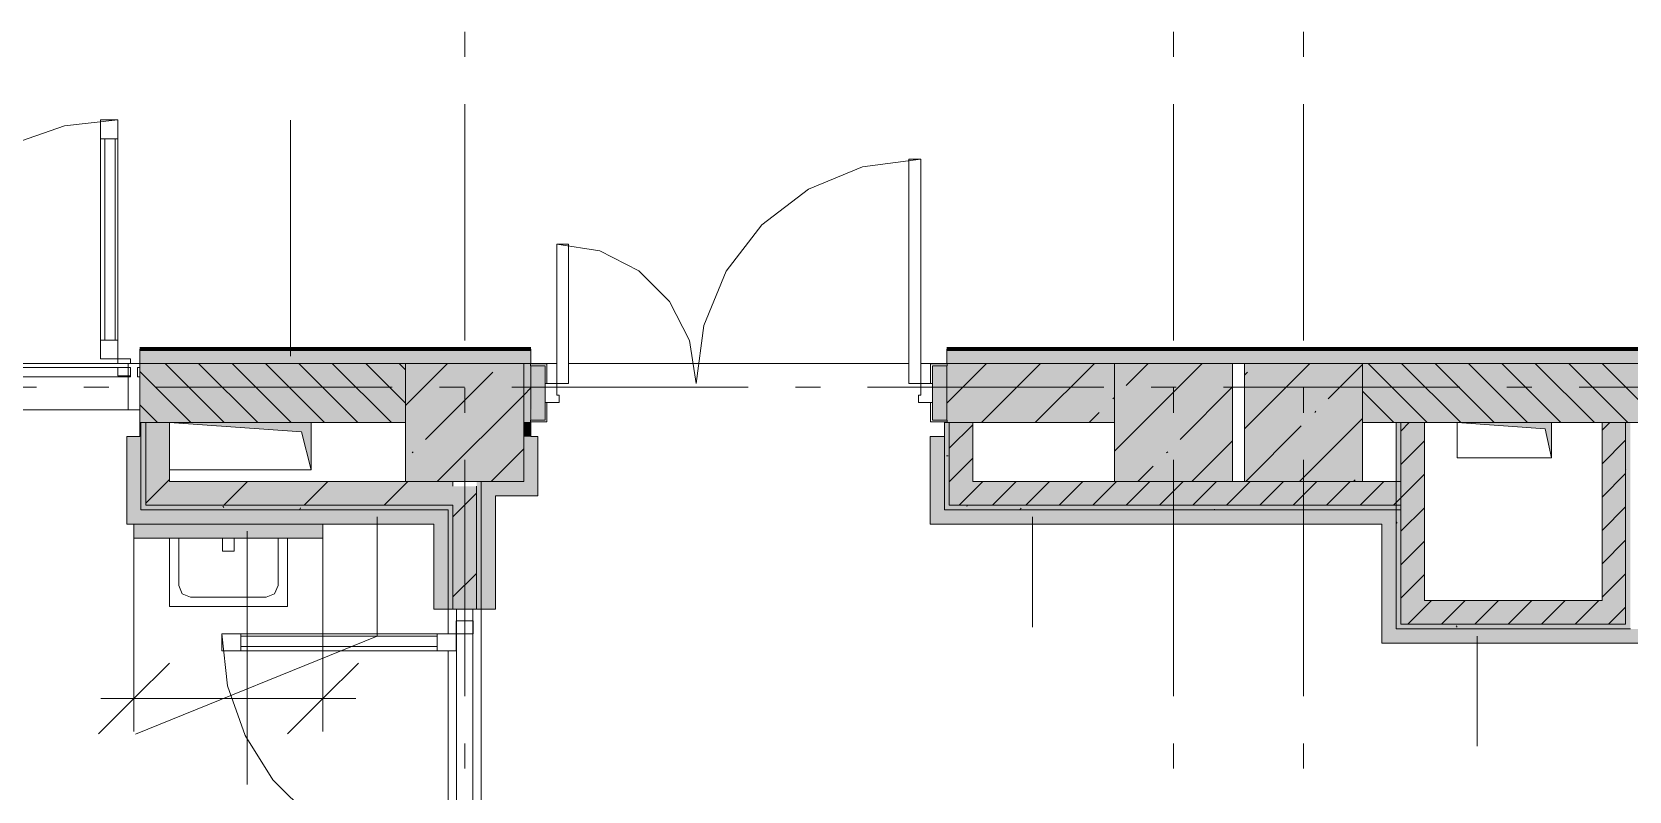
# Model space of a CAD drawing. Header units: millimetres. Extents: x -537608 to 253996, y -217170 to 186033.
# Drawn here: x -281308 to -274548, y 97611 to 100824 of the extents above; entities that cross this region are included whole.
import ezdxf

# ---------------------------------------------------------------- set-up
doc = ezdxf.new("R2010")
doc.units = ezdxf.units.MM
doc.layers.add('16) Лак 1.6м', color=160, linetype='Continuous', lineweight=90)
doc.layers.add('PDF _Геометрия', color=7, linetype='Continuous')
doc.layers.add('PDF _Сплошная заливка', color=7, linetype='Continuous', true_color=0xffffff)

msp = doc.modelspace()

# ---------------------------------------------------------------- hatches: boundary and pattern name
at = {"layer": 'PDF _Сплошная заливка', "true_color": 0xff7d7d, "transparency": 33554559}
h = msp.add_hatch(color=11, dxfattribs=at)
h.paths.add_polyline_path([(-265730.8894, 99421.2652), (-265730.8894, 99481.2658), (-277436.1833, 99481.2658), (-277436.1833, 99421.2652), (-265834.8297, 99421.2652)], flags=0)
h.paths.add_polyline_path([(-279726.1853, 99421.2652), (-279196.1797, 99421.2652), (-279196.1797, 99481.2658), (-280850.8107, 99481.2658), (-280850.8107, 99421.2652), (-280027.6074, 99421.2652)], flags=0)
h.paths.add_polyline_path([(-282050.8153, 99421.2652), (-282050.8153, 99481.2658), (-283583.1843, 99481.2658), (-283583.1843, 99421.2652), (-282532.2157, 99421.2652)], flags=0)
h.paths.add_polyline_path([(-284283.1869, 99421.2652), (-284283.1869, 99481.2658), (-284486.1847, 99481.2658), (-284486.1847, 99421.2652)], flags=0)
h.paths.add_polyline_path([(-285226.1806, 99421.2652), (-285186.1787, 99421.2652), (-285186.1787, 99481.2658), (-285806.1863, 99481.2658), (-285806.1863, 99421.2652), (-285726.1825, 99421.2652)], flags=0)
h.paths.add_polyline_path([(-288226.1835, 99421.2652), (-287566.1827, 99421.2652), (-287566.1827, 99481.2658), (-297826.1774, 99481.2658), (-297826.1774, 99421.2652), (-288376.296, 99421.2652)], flags=0)
h.paths.add_polyline_path([(-300641.1814, 99421.2652), (-299586.1825, 99421.2652), (-299586.1825, 99481.2658), (-300646.1762, 99481.2658), (-300646.1762, 99429.2655), (-300641.1814, 99429.2655)], flags=0)
h.paths.add_polyline_path([(-302375.8418, 99421.2652), (-301801.1754, 99421.2652), (-301801.1754, 99429.2655), (-301796.1806, 99429.2655), (-301796.1806, 99481.2658), (-302380.8367, 99481.2658), (-302380.8367, 99429.2655), (-302375.8418, 99429.2655), (-302375.8418, 99421.7776)], flags=0)
h.paths.add_polyline_path([(-303535.8359, 99421.2652), (-303535.8359, 99429.2655), (-303530.8411, 99429.2655), (-303530.8411, 99481.2658), (-304450.8842, 99481.2658), (-304450.8842, 99421.2652), (-303626.1825, 99421.2652)], flags=0)
at = {"layer": 'PDF _Сплошная заливка', "transparency": 33554559}
h = msp.add_hatch(color=256, dxfattribs=at)
h.paths.add_polyline_path([(-280850.8107, 99171.2642), (-279726.1853, 99171.2642), (-279726.1853, 99421.2652), (-280850.8107, 99421.2652)], flags=0)
h.paths.add_polyline_path([(-284283.1869, 99171.2642), (-284283.1869, 99421.2652), (-284486.1847, 99421.2652), (-284486.1847, 99171.2642), (-284326.1857, 99171.2642)], flags=0)
h.paths.add_polyline_path([(-285186.1787, 99171.2642), (-285186.1787, 99421.2652), (-285226.1806, 99421.2652), (-285226.1806, 99171.2642)], flags=0)
h.paths.add_polyline_path([(-283406.1856, 99171.2642), (-282050.8153, 99171.2642), (-282050.8153, 99421.2652), (-283583.1843, 99421.2652), (-283583.1843, 99171.2642), (-283426.1823, 99171.2642)], flags=0)
h.paths.add_polyline_path([(-289846.1777, 99171.2642), (-288726.1855, 99171.2642), (-288726.1855, 99421.2652), (-294226.1807, 99421.2652), (-294226.1807, 99171.2642), (-290046.0407, 99171.2642)], flags=0)
h.paths.add_polyline_path([(-287566.1827, 99171.2642), (-287568.1806, 99421.2652), (-288226.1835, 99419.2651), (-288226.1835, 99171.2642), (-287568.1806, 99171.2642)], flags=0)
h.paths.add_polyline_path([(-285806.1863, 99171.2642), (-285726.1825, 99171.2642), (-285726.1825, 99421.2652), (-285804.1797, 99419.2651), (-285806.1863, 99173.2643)], flags=0)
h.paths.add_polyline_path([(-299626.1757, 99171.2642), (-299588.1804, 99173.2643), (-299588.1804, 99421.2652), (-299626.1757, 99419.2651), (-299626.1757, 99181.2647)], flags=0)
h.paths.add_polyline_path([(-296724.9933, 99171.2642), (-294726.1827, 99171.2642), (-294726.1827, 99421.2652), (-297226.1837, 99421.2652), (-297226.1837, 99171.2642)], flags=0)
h.paths.add_polyline_path([(-297726.177, 99171.2642), (-297726.177, 99421.2652), (-297824.1795, 99419.2651), (-297824.1795, 99171.2642)], flags=0)
h.paths.add_polyline_path([(-304260.8388, 99171.2642), (-304126.1758, 99175.3096), (-304126.1758, 99421.2652), (-304660.8403, 99421.2652), (-304660.8403, 99171.2642), (-304320.8373, 99171.2642)], flags=0)
h.paths.add_polyline_path([(-303626.1825, 99171.2642), (-303530.8411, 99171.2642), (-303530.8411, 99421.2652), (-303626.1825, 99421.2652), (-303626.1825, 99380.8671)], flags=0)
h.paths.add_polyline_path([(-302380.8367, 99171.2642), (-301796.1806, 99171.2642), (-301796.1806, 99421.2652), (-302380.8367, 99421.2652)], flags=0)
h.paths.add_polyline_path([(-300641.1814, 99171.2642), (-300126.1777, 99171.2642), (-300126.1777, 99421.2652), (-300646.1762, 99421.2652), (-300646.1762, 99171.2642)], flags=0)
h.paths.add_polyline_path([(-307060.8409, 99171.2642), (-305910.8364, 99171.2642), (-305910.8364, 99421.2652), (-307476.1801, 99421.2652), (-307476.1801, 99171.2642), (-307080.8375, 99171.2642)], flags=0)
h.paths.add_polyline_path([(-308626.1759, 99171.2642), (-308626.1759, 99421.2652), (-308726.1763, 99421.2652), (-308726.1763, 99171.2642), (-308631.1794, 99171.2642)], flags=0)
h = msp.add_hatch(color=256, dxfattribs=at)
h.paths.add_polyline_path([(-279226.1833, 99171.2642), (-279198.1863, 99173.2643), (-279198.1863, 99421.2652), (-279226.1833, 99421.2652), (-279226.1833, 99173.2643)], flags=0)
h.paths.add_polyline_path([(-276726.1823, 99171.2642), (-276726.1823, 99421.2652), (-277434.1854, 99419.2651), (-277434.1854, 99171.2642)], flags=0)
h = msp.add_hatch(color=256, dxfattribs=at)
h.paths.add_polyline_path([(-270296.1843, 99171.2642), (-270176.1872, 99171.2642), (-270176.1872, 99421.2652), (-272676.184, 99421.2652), (-272676.184, 99171.2642), (-271678.9144, 99171.2642)], flags=0)
h.paths.add_polyline_path([(-275676.1826, 99171.2642), (-273176.1859, 99171.2642), (-273176.1859, 99421.2652), (-275676.1826, 99421.2652)], flags=0)
at = {"layer": 'PDF _Сплошная заливка', "true_color": 0xff7d7d, "transparency": 33554559}
for points in [[(-280862.4796, 98741.2656), (-280846.1861, 98741.2656), (-280846.1861, 99111.2657), (-280906.1846, 99111.2657), (-280906.1846, 98741.2656)], [(-279166.1848, 98921.2654), (-279166.1848, 99111.2657), (-279226.1833, 99111.2657), (-279226.1833, 98921.2654), (-279192.735, 98921.2654)], [(-279166.1848, 98861.2647), (-279166.1848, 98921.2654), (-279346.1803, 98921.2654), (-279346.1803, 98861.2647), (-279192.735, 98861.2647)], [(-279606.1796, 98741.2656), (-279546.1811, 98741.2656), (-279546.1811, 98801.2662), (-280846.1861, 98801.2662), (-280846.1861, 98741.2656), (-280027.6074, 98741.2656)], [(-275594.6502, 98741.2656), (-275534.6517, 98741.2656), (-275534.6517, 98801.2662), (-277446.1859, 98801.2662), (-277446.1859, 98741.2656), (-276688.131, 98741.2656)], [(-274482.8047, 98237.1106), (-274482.8047, 98297.1091), (-275534.6517, 98297.1091), (-275534.6517, 98237.1106), (-275018.3907, 98237.1106)]]:
    msp.add_hatch(color=11, dxfattribs=at).paths.add_polyline_path(points)
at = {"layer": 'PDF _Сплошная заливка', "transparency": 33554559}
for points in [[(-279546.1811, 98821.265), (-279526.1845, 98821.265), (-279526.1845, 98921.2654), (-280726.1805, 98921.2654), (-280726.1805, 98821.265), (-280027.6074, 98821.265)], [(-275514.6508, 98821.265), (-275514.6508, 98921.2654), (-277326.1847, 98921.2654), (-277326.1847, 98821.265), (-275676.1826, 98821.265)], [(-280027.6074, 98801.2662), (-279546.1811, 98801.2662), (-279546.1811, 98821.265), (-280826.1809, 98821.265), (-280826.1809, 98801.2662), (-280726.1805, 98801.2662)], [(-275534.6517, 98801.2662), (-275514.6508, 98801.2662), (-275514.6508, 98821.265), (-277426.185, 98821.265), (-277426.185, 98801.2662), (-276688.131, 98801.2662)], [(-274662.8046, 98317.11), (-274662.8046, 98417.1104), (-275514.6508, 98417.1104), (-275514.6508, 98317.11), (-275018.3907, 98317.11)], [(-274662.8046, 98297.1091), (-274562.8042, 98297.1091), (-274562.8042, 98317.11), (-275534.6517, 98317.11), (-275534.6517, 98297.1091), (-275018.3907, 98297.1091)]]:
    msp.add_hatch(color=256, dxfattribs=at).paths.add_polyline_path(points)
h = msp.add_hatch(color=256, dxfattribs=at)
h.paths.add_polyline_path([(-279521.6461, 91921.2686), (-279426.1841, 91921.2686), (-279426.1841, 97181.2656), (-279526.1845, 97181.2656), (-279526.1845, 91921.2686)], flags=0)
h.paths.add_polyline_path([(-279426.1841, 98381.2659), (-279426.1841, 98901.2645), (-279526.1845, 98901.2645), (-279526.1845, 98381.2659)], flags=0)
h = msp.add_hatch(color=256, dxfattribs=at)
h.paths.add_polyline_path([(-279406.1875, 91921.2686), (-279406.1875, 97181.2656), (-279426.1841, 97181.2656), (-279426.1841, 91921.2686), (-279410.0542, 91921.2686)], flags=0)
h.paths.add_polyline_path([(-279406.1875, 98381.2659), (-279406.1875, 98921.2654), (-279426.1841, 98921.2654), (-279426.1841, 98381.2659)], flags=0)
at = {"layer": 'PDF _Сплошная заливка', "true_color": 0xbce362, "transparency": 33554559}
msp.add_hatch(color=63, dxfattribs=at).paths.add_polyline_path([(-280076.1866, 98681.2649), (-280076.1866, 98741.2656), (-280876.1811, 98741.2656), (-280876.1811, 98681.2649), (-280862.4796, 98681.2649)])
at = {"layer": 'PDF _Сплошная заливка', "true_color": 0xff7d7d, "transparency": 33554559}
h = msp.add_hatch(color=11, dxfattribs=at)
h.paths.add_polyline_path([(-279606.1796, 91921.2686), (-279546.1811, 91921.2686), (-279546.1811, 97181.2656), (-279606.1796, 97181.2656), (-279606.1796, 91981.2671)], flags=0)
h.paths.add_polyline_path([(-279546.1811, 98381.2659), (-279546.1811, 98741.2656), (-279606.1796, 98741.2656), (-279606.1796, 98381.2659)], flags=0)

# ---------------------------------------------------------------- linework, layer by layer
at = {"layer": '16) Лак 1.6м'}
for p, q in [((-279196.1797, 99481.2658), (-280850.8107, 99481.2658)), ((-265730.8894, 99481.2658), (-277436.1833, 99481.2658))]:
    msp.add_line(p, q, dxfattribs=at)
at = {"layer": 'PDF _Геометрия', "color": 253, "lineweight": 9, "true_color": 0xaaaaaa}
for p, q in [((-279476.1843, 100718.4326), (-279476.1843, 100824.2653)), ((-276476.1857, 100718.4326), (-276476.1857, 100824.2653)), ((-275926.1835, 100718.4326), (-275926.1835, 100824.2653)), ((-279476.1843, 99518.4322), (-279476.1843, 100518.434)), ((-276476.1857, 99518.4322), (-276476.1857, 100518.434)), ((-275926.1835, 99518.4322), (-275926.1835, 100518.434)), ((-281288.3683, 99321.2648), (-282288.3635, 99321.2648)), ((-280982.5369, 99321.2648), (-281088.3676, 99321.2648)), ((-279782.5324, 99321.2648), (-280782.5362, 99321.2648)), ((-279476.701, 99321.2648), (-279582.5316, 99321.2648)), ((-279476.1843, 99212.6009), (-279476.1843, 99318.4336)), ((-278276.705, 99321.2648), (-279276.7002, 99321.2648)), ((-277970.865, 99321.2648), (-278076.7042, 99321.2648)), ((-276770.869, 99321.2648), (-277770.8642, 99321.2648)), ((-276465.0334, 99321.2648), (-276570.8683, 99321.2648)), ((-276476.1857, 99212.6009), (-276476.1857, 99318.4336)), ((-275265.033, 99321.2648), (-276265.0369, 99321.2648)), ((-275926.1835, 99212.6009), (-275926.1835, 99318.4336)), ((-274959.2017, 99321.2648), (-275065.0366, 99321.2648)), ((-273759.2014, 99321.2648), (-274759.2009, 99321.2648)), ((-280126.1868, 99171.2642), (-280726.1805, 99171.2642)), ((-280726.1805, 99171.2642), (-280726.1805, 98971.2656)), ((-280166.18, 99131.2645), (-280726.1805, 99171.2642)), ((-280126.1868, 98971.2656), (-280126.1868, 99171.2642)), ((-274876.1838, 99171.2642), (-275276.1853, 99171.2642)), ((-275276.1853, 99171.2642), (-275276.1853, 99021.2658)), ((-274903.6857, 99143.7645), (-275276.1853, 99171.2642)), ((-274876.1838, 99021.2658), (-274876.1838, 99171.2642)), ((-280126.1868, 98971.2656), (-280166.18, 99131.2645)), ((-274876.1838, 99021.2658), (-274903.6857, 99143.7645)), ((-280726.1805, 98971.2656), (-280126.1868, 98971.2656)), ((-279476.1843, 98012.6006), (-279476.1843, 99012.6001)), ((-276476.1857, 98012.6006), (-276476.1857, 99012.6001)), ((-275926.1835, 98012.6006), (-275926.1835, 99012.6001)), ((-275276.1853, 99021.2658), (-274876.1838, 99021.2658)), ((-280726.1805, 98391.8692), (-280726.1805, 98681.2649)), ((-280686.1872, 98481.8691), (-280686.1872, 98681.2649)), ((-280501.1796, 98681.2649), (-280501.1796, 98626.8576)), ((-280501.1796, 98626.8576), (-280451.1794, 98626.8576)), ((-280451.1794, 98626.8576), (-280451.1794, 98681.2649)), ((-280266.1805, 98681.2649), (-280266.1805, 98481.8691)), ((-280226.1872, 98681.2649), (-280226.1872, 98391.8692)), ((-280671.5385, 98446.5133), (-280686.1872, 98481.8691)), ((-280636.1871, 98431.8689), (-280671.5385, 98446.5133)), ((-280316.1806, 98431.8689), (-280636.1871, 98431.8689)), ((-280280.8291, 98446.5133), (-280316.1806, 98431.8689)), ((-280266.1805, 98481.8691), (-280280.8291, 98446.5133)), ((-280226.1872, 98391.8692), (-280726.1805, 98391.8692)), ((-279476.1843, 97706.7671), (-279476.1843, 97812.602)), ((-276476.1857, 97706.7671), (-276476.1857, 97812.602)), ((-275926.1835, 97706.7671), (-275926.1835, 97812.602))]:
    msp.add_line(p, q, dxfattribs=at)
at = {"layer": 'PDF _Геометрия', "lineweight": 9}
for p, q in [((-280944.8086, 100452.2651), (-281170.0075, 100426.8926)), ((-280944.8086, 100452.2651), (-281016.812, 100452.2651)), ((-281016.812, 100452.2651), (-281016.812, 99440.265)), ((-280944.8086, 100452.2651), (-281016.812, 100452.2651)), ((-281016.812, 100452.2651), (-281016.812, 99440.265)), ((-280944.8086, 99440.265), (-280944.8086, 100452.2651)), ((-280944.8086, 99440.265), (-280944.8086, 100452.2651)), ((-280944.8086, 99440.265), (-280944.8086, 100452.2651)), ((-280213.6914, 99451.2644), (-280213.6914, 100451.264)), ((-281170.0075, 100426.8926), (-281383.8991, 100352.0451)), ((-280944.8086, 100372.2656), (-281016.812, 100372.2656)), ((-280998.8133, 100372.2656), (-280998.8133, 99520.2644)), ((-280954.8155, 100372.2656), (-280954.8155, 99520.2644)), ((-277792.0579, 100253.8941), (-278021.1838, 100158.9898)), ((-277546.182, 100286.2659), (-277792.0579, 100253.8941)), ((-277546.182, 100286.2659), (-277596.1822, 100286.2659)), ((-277596.1822, 100286.2659), (-277596.1822, 99336.2644)), ((-277546.182, 99336.2644), (-277546.182, 100286.2659)), ((-278021.1838, 100158.9898), (-278217.9379, 100008.016)), ((-278217.9379, 100008.016), (-278368.9117, 99811.2641)), ((-279086.181, 99926.2641), (-279086.181, 99336.2644)), ((-279036.1809, 99926.2641), (-279086.181, 99926.2641)), ((-278903.8604, 99897.3887), (-279086.181, 99926.2641)), ((-279036.1809, 99336.2644), (-279036.1809, 99926.2641)), ((-278739.3919, 99813.585), (-278903.8604, 99897.3887)), ((-278608.8626, 99683.0579), (-278739.3919, 99813.585)), ((-278368.9117, 99811.2641), (-278463.8139, 99582.1425)), ((-278525.0611, 99518.5851), (-278608.8626, 99683.0579)), ((-278463.8139, 99582.1425), (-278496.1857, 99336.2644)), ((-280944.8086, 99520.2644), (-281016.812, 99520.2644)), ((-278496.1857, 99336.2644), (-278525.0611, 99518.5851)), ((-281016.812, 99440.265), (-280944.8086, 99440.265)), ((-281016.812, 99440.265), (-280944.8086, 99440.265)), ((-280944.8086, 99440.265), (-280944.8086, 99421.2652)), ((-280944.8086, 99421.2652), (-280944.8086, 99440.265)), ((-280944.8086, 99440.265), (-280890.8126, 99440.265)), ((-280890.8126, 99440.265), (-280944.8086, 99440.265)), ((-280890.8126, 99440.265), (-280890.8126, 99421.2652)), ((-280890.8126, 99421.2652), (-280890.8126, 99440.265)), ((-280850.8107, 99481.2658), (-280850.8107, 99421.2652)), ((-279196.1797, 99421.2652), (-279196.1797, 99481.2658)), ((-277436.1833, 99481.2658), (-277436.1833, 99421.2652)), ((-280900.8108, 99421.2652), (-282000.8151, 99421.2652)), ((-282000.8151, 99404.2654), (-280900.8108, 99404.2654)), ((-280900.8108, 99364.2657), (-282000.8151, 99364.2657)), ((-280944.8086, 99368.2659), (-280944.8086, 99404.2654)), ((-280944.8086, 99404.2654), (-280944.8086, 99368.2659)), ((-280890.8126, 99368.2659), (-280944.8086, 99368.2659)), ((-280944.8086, 99368.2659), (-280890.8126, 99368.2659)), ((-280850.8107, 99421.2652), (-280900.8108, 99421.2652)), ((-280900.8108, 99421.2652), (-280900.8108, 99404.2654)), ((-280900.8108, 99404.2654), (-280900.8108, 99364.2657)), ((-280900.8108, 99404.2654), (-280890.8126, 99404.2654)), ((-280890.8126, 99364.2657), (-280900.8108, 99364.2657)), ((-280900.8108, 99364.2657), (-280900.8108, 99224.2656)), ((-280890.8126, 99404.2654), (-280890.8126, 99364.2657)), ((-280860.809, 99364.2657), (-280860.809, 99404.2654)), ((-280860.809, 99404.2654), (-280850.8107, 99404.2654)), ((-280850.8107, 99364.2657), (-280860.809, 99364.2657)), ((-280850.8107, 99404.2654), (-280850.8107, 99421.2652)), ((-280850.8107, 99421.2652), (-279726.1853, 99421.2652)), ((-279726.1853, 99421.2652), (-280850.8107, 99421.2652)), ((-280850.8107, 99421.2652), (-280850.8107, 99171.2642)), ((-280634.9814, 99171.2642), (-280850.8107, 99387.0957)), ((-280850.8107, 99224.2656), (-280850.8107, 99364.2657)), ((-280493.5582, 99171.2642), (-280743.5591, 99421.2652)), ((-280352.1349, 99171.2642), (-280602.1359, 99421.2652)), ((-280210.7204, 99171.2642), (-280460.7213, 99421.2652)), ((-280069.2971, 99171.2642), (-280319.2981, 99421.2652)), ((-279927.8739, 99171.2642), (-280177.8749, 99421.2652)), ((-279786.4507, 99171.2642), (-280036.4517, 99421.2652)), ((-279726.1853, 99252.4155), (-279895.0284, 99421.2652)), ((-279726.1853, 99393.8387), (-279753.6139, 99421.2652)), ((-279726.1853, 99243.6142), (-279548.5321, 99421.2652)), ((-279226.1833, 99421.2652), (-279726.1853, 99421.2652)), ((-279726.1853, 99421.2652), (-279726.1853, 98921.2654)), ((-279641.9875, 99099.7108), (-279356.8676, 99384.8329)), ((-279226.1833, 98921.2654), (-279226.1833, 99421.2652)), ((-279196.1797, 99421.2652), (-279226.1833, 99421.2652)), ((-279226.1833, 99421.2652), (-279196.1797, 99421.2652)), ((-279128.1809, 99419.2651), (-279198.1863, 99419.2651)), ((-279198.1863, 99419.2651), (-279198.1863, 99411.2647)), ((-279198.1863, 99411.2647), (-279136.1813, 99411.2647)), ((-279136.1813, 99411.2647), (-279196.1797, 99411.2647)), ((-279196.1797, 99411.2647), (-279196.1797, 99181.2647)), ((-279136.1813, 99411.2647), (-279136.1813, 99336.2644)), ((-279136.1813, 99181.2647), (-279136.1813, 99411.2647)), ((-279128.1809, 99336.2644), (-279128.1809, 99419.2651)), ((-277434.1854, 99419.2651), (-277504.1822, 99419.2651)), ((-277504.1822, 99419.2651), (-277504.1822, 99336.2644)), ((-277496.1819, 99336.2644), (-277496.1819, 99411.2647)), ((-277496.1819, 99411.2647), (-277434.1854, 99411.2647)), ((-277436.1833, 99411.2647), (-277496.1819, 99411.2647)), ((-277496.1819, 99411.2647), (-277496.1819, 99181.2647)), ((-277436.1833, 99252.6286), (-277267.5468, 99421.2652)), ((-277436.1833, 99421.2652), (-276726.1823, 99421.2652)), ((-276726.1823, 99421.2652), (-277436.1833, 99421.2652)), ((-277436.1833, 99181.2647), (-277436.1833, 99411.2647)), ((-277434.1854, 99411.2647), (-277434.1854, 99419.2651)), ((-277289.451, 99171.2642), (-277039.4499, 99421.2652)), ((-277061.3498, 99171.2642), (-276811.3531, 99421.2652)), ((-276726.1823, 99050.2359), (-276355.1552, 99421.2652)), ((-276226.1847, 99421.2652), (-276726.1823, 99421.2652)), ((-276726.1823, 99421.2652), (-276726.1823, 98921.2654)), ((-276676.7075, 99327.8098), (-276583.252, 99421.2652)), ((-276226.1847, 98921.2654), (-276226.1847, 99421.2652)), ((-276226.1847, 99421.2652), (-276176.1845, 99421.2652)), ((-276176.1845, 99144.038), (-275898.9573, 99421.2652)), ((-275676.1826, 99421.2652), (-276176.1845, 99421.2652)), ((-276176.1845, 99421.2652), (-276176.1845, 98921.2654)), ((-276176.1845, 99372.1369), (-276163.4864, 99384.8329)), ((-275821.339, 99270.7845), (-275676.1826, 99415.9388)), ((-275676.1826, 98921.2654), (-275676.1826, 99421.2652)), ((-273176.1859, 99421.2652), (-275676.1826, 99421.2652)), ((-275676.1826, 99421.2652), (-273176.1859, 99421.2652)), ((-275402.3914, 99171.2642), (-275652.3925, 99421.2652)), ((-275260.9726, 99171.2642), (-275510.9692, 99421.2652)), ((-275119.5494, 99171.2642), (-275369.5503, 99421.2652)), ((-274978.1305, 99171.2642), (-275228.1271, 99421.2652)), ((-274836.7073, 99171.2642), (-275086.7082, 99421.2652)), ((-274695.284, 99171.2642), (-274945.285, 99421.2652)), ((-274553.8652, 99171.2642), (-274803.8661, 99421.2652)), ((-274412.4419, 99171.2642), (-274662.4429, 99421.2652)), ((-279226.1833, 99287.4182), (-279196.1797, 99317.4175)), ((-279086.181, 99336.2644), (-279136.1813, 99336.2644)), ((-279136.1813, 99336.2644), (-279136.1813, 99256.2649)), ((-279136.1813, 99336.2644), (-279128.1809, 99336.2644)), ((-279086.181, 99336.2644), (-279036.1809, 99336.2644)), ((-279086.181, 99286.2642), (-279086.181, 99336.2644)), ((-277596.1822, 99336.2644), (-277546.182, 99336.2644)), ((-277546.182, 99336.2644), (-277546.182, 99286.2642)), ((-277496.1819, 99336.2644), (-277546.182, 99336.2644)), ((-277504.1822, 99336.2644), (-277496.1819, 99336.2644)), ((-277496.1819, 99256.2649), (-277496.1819, 99336.2644)), ((-276448.6106, 99099.7108), (-276226.1847, 99322.1367)), ((-275543.8147, 99171.2642), (-275676.1826, 99303.6364)), ((-280776.4046, 99171.2642), (-280850.8107, 99245.6746)), ((-279592.3318, 98921.2654), (-279226.1833, 99287.4182)), ((-279136.1813, 99256.2649), (-279076.1828, 99256.2649)), ((-279128.1809, 99256.2649), (-279136.1813, 99256.2649)), ((-279136.1813, 99256.2649), (-279136.1813, 99181.2647)), ((-279128.1809, 99173.2643), (-279128.1809, 99256.2649)), ((-279076.1828, 99286.2642), (-279086.181, 99286.2642)), ((-279076.1828, 99256.2649), (-279076.1828, 99286.2642)), ((-277546.182, 99286.2642), (-277556.1803, 99286.2642)), ((-277556.1803, 99286.2642), (-277556.1803, 99256.2649)), ((-277556.1803, 99256.2649), (-277496.1819, 99256.2649)), ((-277496.1819, 99256.2649), (-277504.1822, 99256.2649)), ((-277504.1822, 99256.2649), (-277504.1822, 99173.2643)), ((-277496.1819, 99181.2647), (-277496.1819, 99256.2649)), ((-276733.7348, 99270.7845), (-276728.9941, 99275.5253)), ((-280900.8108, 99224.2656), (-282000.8151, 99224.2656)), ((-280900.8108, 99224.2656), (-280850.8107, 99224.2656)), ((-280850.8107, 99171.2642), (-280846.1861, 99171.2642)), ((-280846.1861, 99171.2642), (-280850.8107, 99171.2642)), ((-280850.8107, 99171.2642), (-280850.8107, 99111.2657)), ((-280846.1861, 99171.2642), (-280846.1861, 99111.2657)), ((-280826.1809, 99171.2642), (-280846.1861, 99171.2642)), ((-280846.1861, 99171.2642), (-280846.1861, 98801.2662)), ((-280826.1809, 99169.0897), (-280824.0107, 99171.2642)), ((-280826.1809, 98821.265), (-280826.1809, 99171.2642)), ((-280826.1809, 99171.2642), (-280726.1805, 99171.2642)), ((-280726.1805, 99171.2642), (-280726.1805, 98921.2654)), ((-280126.1868, 99171.2642), (-279726.1853, 99171.2642)), ((-279196.1797, 99171.2642), (-279226.1833, 99171.2642)), ((-279226.1833, 99171.2642), (-279196.1797, 99171.2642)), ((-279198.1863, 99181.2647), (-279198.1863, 99173.2643)), ((-279136.1813, 99181.2647), (-279198.1863, 99181.2647)), ((-279198.1863, 99173.2643), (-279128.1809, 99173.2643)), ((-279196.1797, 99181.2647), (-279136.1813, 99181.2647)), ((-279196.1797, 99111.2657), (-279196.1797, 99171.2642)), ((-277504.1822, 99173.2643), (-277434.1854, 99173.2643)), ((-277434.1854, 99181.2647), (-277496.1819, 99181.2647)), ((-277496.1819, 99181.2647), (-277436.1833, 99181.2647)), ((-277426.185, 99171.2642), (-277446.1859, 99171.2642)), ((-277446.1859, 99171.2642), (-277446.1859, 98801.2662)), ((-277436.1833, 99171.2642), (-276726.1823, 99171.2642)), ((-277434.1854, 99173.2643), (-277434.1854, 99181.2647)), ((-277326.1847, 99171.2642), (-277426.185, 99171.2642)), ((-277426.185, 98821.265), (-277426.185, 99171.2642)), ((-277426.185, 99061.8403), (-277326.1847, 99161.8386)), ((-277326.1847, 98921.2654), (-277326.1847, 99171.2642)), ((-276833.253, 99171.2642), (-276790.758, 99213.7592)), ((-275942.7613, 98921.2654), (-275676.1826, 99187.8419)), ((-275878.3665, 99213.7592), (-275873.6213, 99218.5022)), ((-275676.1826, 99171.2642), (-275276.1853, 99171.2642)), ((-275514.6508, 99171.2642), (-275534.6517, 99171.2642)), ((-275534.6517, 99171.2642), (-275534.6517, 98417.1104)), ((-275514.6508, 99134.8965), (-275478.2831, 99171.2642)), ((-275414.6504, 99171.2642), (-275514.6508, 99171.2642)), ((-275514.6508, 98417.1104), (-275514.6508, 99171.2642)), ((-275414.6504, 98417.1104), (-275414.6504, 99171.2642)), ((-274876.1838, 99171.2642), (-273176.1859, 99171.2642)), ((-274662.8046, 99138.2142), (-274629.7524, 99171.2642)), ((-274562.8042, 99171.2642), (-274662.8046, 99171.2642)), ((-274662.8046, 99171.2642), (-274662.8046, 98417.1104)), ((-274542.8032, 99171.2642), (-274562.8042, 99171.2642)), ((-274562.8042, 99171.2642), (-274562.8042, 98317.11)), ((-280850.8107, 99111.2657), (-280906.1846, 99111.2657)), ((-280906.1846, 99111.2657), (-280906.1846, 98741.2656)), ((-280846.1861, 99111.2657), (-280846.1861, 98801.2662)), ((-279166.1848, 99111.2657), (-279196.1797, 99111.2657)), ((-279166.1848, 98921.2654), (-279166.1848, 99111.2657)), ((-277506.1801, 98741.2656), (-277506.1801, 99111.2657)), ((-277506.1801, 99111.2657), (-277446.1859, 99111.2657)), ((-277446.1859, 99111.2657), (-277446.1859, 98801.2662)), ((-276398.9592, 98921.2654), (-276226.1847, 99094.0377)), ((-276170.8581, 98921.2654), (-275935.3896, 99156.7361)), ((-275514.6508, 98993.4733), (-275414.6504, 99093.4737)), ((-274662.8046, 98996.7931), (-274562.8042, 99096.7914)), ((-279699.015, 99042.6855), (-279694.2698, 99047.4284)), ((-279364.2393, 98921.2654), (-279226.1833, 99059.3192)), ((-276505.6337, 99042.6855), (-276500.8929, 99047.4284)), ((-277426.185, 98920.4171), (-277326.1847, 99020.4175)), ((-276627.056, 98921.2654), (-276562.6612, 98985.6602)), ((-280826.1809, 98829.6787), (-280726.1805, 98929.677)), ((-280726.1805, 98921.2654), (-279726.1853, 98921.2654)), ((-280495.1858, 98821.265), (-280395.1854, 98921.2654)), ((-280155.777, 98821.265), (-280055.7766, 98921.2654)), ((-279816.3595, 98821.265), (-279716.3592, 98921.2654)), ((-279726.1853, 98921.2654), (-279226.1833, 98921.2654)), ((-279526.1845, 98921.2654), (-279526.1845, 98901.2645)), ((-279426.1841, 98381.2659), (-279426.1841, 98901.2645)), ((-279406.1875, 98381.2659), (-279406.1875, 98921.2654)), ((-279406.1875, 98921.2654), (-279406.1875, 98381.2659)), ((-279166.1848, 98861.2647), (-279166.1848, 98921.2654)), ((-277326.1847, 98878.9965), (-277283.9135, 98921.2654)), ((-276726.1823, 98921.2654), (-277326.1847, 98921.2654)), ((-277242.495, 98821.265), (-277142.4946, 98921.2654)), ((-277101.0718, 98821.265), (-277001.0714, 98921.2654)), ((-276959.6529, 98821.265), (-276859.6525, 98921.2654)), ((-276818.2297, 98821.265), (-276718.2293, 98921.2654)), ((-276726.1823, 98921.2654), (-276226.1847, 98921.2654)), ((-276676.8108, 98821.265), (-276576.8104, 98921.2654)), ((-276535.3876, 98821.265), (-276435.3872, 98921.2654)), ((-276393.9643, 98821.265), (-276293.9683, 98921.2654)), ((-276252.5455, 98821.265), (-276152.5451, 98921.2654)), ((-276176.1845, 98921.2654), (-276226.1847, 98921.2654)), ((-276176.1845, 98921.2654), (-275676.1826, 98921.2654)), ((-276111.1222, 98821.265), (-276011.1219, 98921.2654)), ((-275969.7033, 98821.265), (-275869.703, 98921.2654)), ((-275828.2802, 98821.265), (-275728.2797, 98921.2654)), ((-275714.6602, 98921.2654), (-275707.2885, 98928.6371)), ((-275686.8612, 98821.265), (-275586.8609, 98921.2654)), ((-275514.6508, 98921.2654), (-275676.1826, 98921.2654)), ((-275514.6508, 98852.0522), (-275414.6504, 98952.0527)), ((-275514.6508, 98821.265), (-275514.6508, 98921.2654)), ((-274662.8046, 98855.37), (-274562.8042, 98955.3703)), ((-280726.1805, 98821.265), (-280826.1809, 98821.265)), ((-279546.1811, 98821.265), (-280726.1805, 98821.265)), ((-279526.1845, 98821.265), (-279546.1811, 98821.265)), ((-279526.1845, 98772.0334), (-279426.1841, 98872.0338)), ((-279526.1845, 98381.2659), (-279526.1845, 98821.265)), ((-279346.1803, 98381.2659), (-279346.1803, 98861.2647)), ((-279346.1803, 98861.2647), (-279166.1848, 98861.2647)), ((-277326.1847, 98821.265), (-277426.185, 98821.265)), ((-277383.9139, 98821.265), (-277326.1847, 98878.9965)), ((-275514.6508, 98821.265), (-277326.1847, 98821.265)), ((-275545.438, 98821.265), (-275514.6508, 98852.0522)), ((-275514.6508, 98801.2662), (-275514.6508, 98821.265)), ((-280846.1861, 98801.2662), (-280826.1809, 98801.2662)), ((-280846.1861, 98801.2662), (-280826.1809, 98801.2662)), ((-280826.1809, 98801.2662), (-280726.1805, 98801.2662)), ((-280726.1805, 98801.2662), (-279546.1811, 98801.2662)), ((-279546.1811, 98801.2662), (-280726.1805, 98801.2662)), ((-279847.0004, 98771.2649), (-279847.0004, 98267.351)), ((-279546.1811, 98801.2662), (-279546.1811, 98741.2656)), ((-279546.1811, 98741.2656), (-279546.1811, 98801.2662)), ((-277446.1859, 98801.2662), (-277426.185, 98801.2662)), ((-277446.1859, 98801.2662), (-277426.185, 98801.2662)), ((-277426.185, 98801.2662), (-277326.1847, 98801.2662)), ((-277326.1847, 98801.2662), (-275534.6517, 98801.2662)), ((-275534.6517, 98801.2662), (-277326.1847, 98801.2662)), ((-277072.6442, 98771.2649), (-277072.6442, 98305.116)), ((-275534.6517, 98801.2662), (-275514.6508, 98801.2662)), ((-275534.6517, 98741.2656), (-275534.6517, 98801.2662)), ((-275514.6508, 98710.6312), (-275414.6504, 98810.6315)), ((-274662.8046, 98713.9489), (-274562.8042, 98813.9493)), ((-280906.1846, 98741.2656), (-280846.1861, 98741.2656)), ((-280076.1866, 98741.2656), (-280876.1811, 98741.2656)), ((-280876.1811, 98741.2656), (-280876.1811, 98681.2649)), ((-280846.1861, 98741.2656), (-279606.1796, 98741.2656)), ((-280397.0025, 98711.2641), (-280397.0025, 97639.1858)), ((-280076.1866, 98681.2649), (-280076.1866, 98741.2656)), ((-279606.1796, 98741.2656), (-279606.1796, 98381.2659)), ((-279546.1811, 98741.2656), (-279546.1811, 98381.2659)), ((-279546.1811, 98381.2659), (-279546.1811, 98741.2656)), ((-277446.1859, 98741.2656), (-277506.1801, 98741.2656)), ((-275594.6502, 98741.2656), (-277446.1859, 98741.2656)), ((-275594.6502, 98237.1106), (-275594.6502, 98741.2656)), ((-275534.6517, 98297.1091), (-275534.6517, 98741.2656)), ((-280876.1811, 98681.2649), (-280076.1866, 98681.2649)), ((-280876.1811, 98681.2649), (-280876.1811, 98003.0458)), ((-280076.1866, 98681.2649), (-280076.1866, 98003.0458)), ((-275514.6508, 98569.2101), (-275414.6504, 98669.2105)), ((-274662.8046, 98572.5278), (-274562.8042, 98672.5282)), ((-279526.1845, 98432.6225), (-279426.1841, 98532.6207)), ((-275514.6508, 98427.7891), (-275414.6504, 98527.7894)), ((-274662.8046, 98431.1068), (-274562.8042, 98531.1072)), ((-275534.6517, 98417.1104), (-275534.6517, 98317.11)), ((-275514.6508, 98317.11), (-275514.6508, 98417.1104)), ((-275483.9066, 98317.11), (-275383.9063, 98417.1104)), ((-274662.8046, 98417.1104), (-275414.6504, 98417.1104)), ((-275342.4877, 98317.11), (-275242.4873, 98417.1104)), ((-275201.0645, 98317.11), (-275101.0641, 98417.1104)), ((-275059.6456, 98317.11), (-274959.6452, 98417.1104)), ((-274918.2223, 98317.11), (-274818.222, 98417.1104)), ((-274776.8035, 98317.11), (-274676.8031, 98417.1104)), ((-279606.1796, 98381.2659), (-279546.1811, 98381.2659)), ((-279546.1811, 98381.2659), (-279526.1845, 98381.2659)), ((-279526.1845, 98381.2659), (-279426.1841, 98381.2659)), ((-279511.1827, 98381.2659), (-279511.1827, 98331.2657)), ((-279441.1859, 98381.2659), (-279511.1827, 98381.2659)), ((-279441.1859, 98331.2657), (-279441.1859, 98381.2659)), ((-279426.1841, 98381.2659), (-279406.1875, 98381.2659)), ((-279406.1875, 98381.2659), (-279346.1803, 98381.2659)), ((-274635.3803, 98317.11), (-274562.8042, 98389.6861)), ((-279512.1816, 98277.2653), (-279512.1816, 98331.2657)), ((-279512.1816, 98331.2657), (-279512.1816, 98277.2653)), ((-279511.1827, 97231.2658), (-279511.1827, 98331.2657)), ((-279511.1827, 98331.2657), (-279441.1859, 98331.2657)), ((-279441.1859, 97231.2658), (-279441.1859, 98331.2657)), ((-279440.1869, 98277.2653), (-279440.1869, 98331.2657)), ((-279440.1869, 98331.2657), (-279440.1869, 98277.2653)), ((-275534.6517, 98317.11), (-275534.6517, 98297.1091)), ((-275534.6517, 98297.1091), (-274662.8046, 98297.1091)), ((-274662.8046, 98297.1091), (-275534.6517, 98297.1091)), ((-274662.8046, 98317.11), (-275514.6508, 98317.11)), ((-274562.8042, 98317.11), (-274662.8046, 98317.11)), ((-274662.8046, 98297.1091), (-274562.8042, 98297.1091)), ((-274562.8042, 98297.1091), (-274542.8032, 98297.1091)), ((-274542.8032, 98297.1091), (-274562.8042, 98297.1091)), ((-279847.0004, 98267.351), (-280869.1279, 97852.0958)), ((-279512.1816, 98277.2653), (-280504.1851, 98277.2653)), ((-280504.1851, 98277.2653), (-280504.1851, 98205.2662)), ((-279512.1816, 98277.2653), (-280504.1851, 98277.2653)), ((-280504.1851, 98277.2653), (-280504.1851, 98205.2662)), ((-279512.1816, 98277.2653), (-280504.1851, 98277.2653)), ((-280504.1851, 98277.2653), (-280479.3142, 98056.5251)), ((-280424.1814, 98277.2653), (-280424.1814, 98205.2662)), ((-280424.1814, 98267.2649), (-279592.1854, 98267.2649)), ((-280424.1814, 98223.2649), (-279592.1854, 98223.2649)), ((-279592.1854, 98277.2653), (-279592.1854, 98205.2662)), ((-279512.1816, 98205.2662), (-279512.1816, 98277.2653)), ((-279512.1816, 98205.2662), (-279512.1816, 98277.2653)), ((-279512.1816, 98277.2653), (-279440.1869, 98277.2653)), ((-279440.1869, 98277.2653), (-279512.1816, 98277.2653)), ((-275534.6517, 98237.1106), (-275594.6502, 98237.1106)), ((-274482.8047, 98237.1106), (-275534.6517, 98237.1106)), ((-275191.402, 98267.1099), (-275191.402, 97800.9588)), ((-280504.1851, 98205.2662), (-279512.1816, 98205.2662)), ((-280504.1851, 98205.2662), (-279512.1816, 98205.2662)), ((-280479.3142, 98056.5251), (-280405.9416, 97846.8512)), ((-281016.1833, 98003.0458), (-279936.1843, 98003.0458)), ((-280876.1811, 98003.0458), (-280876.1811, 97863.0457)), ((-280076.1866, 98003.0458), (-280076.1866, 97863.0457)), ((-280405.9416, 97846.8512), (-280287.7617, 97658.7648)), ((-280287.7617, 97658.7648), (-280130.6821, 97501.6897))]:
    msp.add_line(p, q, dxfattribs=at)
at = {"layer": 'PDF _Геометрия', "color": 9, "lineweight": 9, "true_color": 0xc0c0c0}
for p, q in [((-279192.735, 99421.2652), (-279086.181, 99421.2652)), ((-279086.181, 99421.2652), (-279192.735, 99421.2652)), ((-279036.1809, 99421.2652), (-277596.1822, 99421.2652)), ((-277596.1822, 99421.2652), (-279036.1809, 99421.2652)), ((-277546.182, 99421.2652), (-277436.1833, 99421.2652)), ((-277436.1833, 99421.2652), (-277546.182, 99421.2652)), ((-279546.1811, 98277.2653), (-279546.1811, 98381.2659)), ((-279406.1875, 98381.2659), (-279406.1875, 97181.2656)), ((-279546.1811, 97181.2656), (-279546.1811, 98205.2662))]:
    msp.add_line(p, q, dxfattribs=at)
at = {"layer": 'PDF _Геометрия', "color": 8, "lineweight": 9, "true_color": 0x787878}
for p, q in [((-277437.3846, 99029.8238), (-277430.6804, 99029.8238)), ((-274562.309, 98973.3518), (-274562.8042, 98972.4906)), ((-277348.416, 98821.265), (-277351.3871, 98816.1216)), ((-280495.9437, 98810.8641), (-280499.2936, 98816.6728)), ((-280170.951, 98809.2946), (-280174.301, 98803.4859)), ((-277121.2579, 98808.3171), (-277124.6122, 98802.5085)), ((-276302.1409, 98804.67), (-276304.1087, 98801.2662)), ((-275533.825, 98713.0339), (-275534.6517, 98711.6043)), ((-275530.4405, 98744.7598), (-275533.7905, 98750.5685)), ((-275276.4394, 98304.8188), (-275279.7937, 98310.6275))]:
    msp.add_line(p, q, dxfattribs=at)
at = {"layer": 'PDF _Геометрия', "lineweight": 20}
for p, q in [((-280726.1805, 98153.0463), (-280876.1811, 98003.0458)), ((-279926.186, 98153.0463), (-280076.1866, 98003.0458)), ((-280876.1811, 98003.0458), (-281026.1817, 97853.0474)), ((-280076.1866, 98003.0458), (-280226.1872, 97853.0474))]:
    msp.add_line(p, q, dxfattribs=at)
at = {"layer": 'PDF _Сплошная заливка', "lineweight": 35, "transparency": 33554559}
for points in [[(-279226.1833, 98921.2654), (-279226.1833, 99421.2652), (-279726.1853, 98921.2654), (-279726.1853, 99421.2652)], [(-276726.1823, 98921.2654), (-276226.1847, 98921.2654), (-276726.1823, 99421.2652), (-276226.1847, 99421.2652)], [(-275676.1826, 98921.2654), (-275676.1826, 99421.2652), (-276176.1845, 98921.2654), (-276176.1845, 99421.2652)], [(-280826.1809, 98801.2662), (-280826.1809, 99171.2642), (-280846.1861, 98801.2662), (-280846.1861, 99171.2642)], [(-280726.1805, 98821.265), (-280726.1805, 99171.2642), (-280826.1809, 98821.265), (-280826.1809, 99171.2642)], [(-277426.185, 98801.2662), (-277426.185, 99171.2642), (-277446.1859, 98801.2662), (-277446.1859, 99171.2642)], [(-277326.1847, 98821.265), (-277326.1847, 99171.2642), (-277426.185, 98821.265), (-277426.185, 99171.2642)], [(-275514.6508, 98317.11), (-275514.6508, 99171.2642), (-275534.6517, 98317.11), (-275534.6517, 99171.2642)], [(-275414.6504, 98417.1104), (-275414.6504, 99171.2642), (-275514.6508, 98417.1104), (-275514.6508, 99171.2642)], [(-274562.8042, 98317.11), (-274562.8042, 99171.2642), (-274662.8046, 98317.11), (-274662.8046, 99171.2642)], [(-274542.8032, 98297.1091), (-274542.8032, 99171.2642), (-274562.8042, 98297.1091), (-274562.8042, 99171.2642)], [(-279526.1845, 98381.2659), (-279526.1845, 98821.265), (-279546.1811, 98381.2659), (-279546.1811, 98821.265)]]:
    msp.add_solid(points, dxfattribs=at)
at = {"layer": 'PDF _Сплошная заливка', "color": 7, "lineweight": 35, "true_color": 0xf4f4f4, "transparency": 33554559}
for points in [[(-279136.1813, 99181.2647), (-279136.1813, 99411.2647), (-279192.735, 99181.2647), (-279196.1797, 99411.2647)], [(-277436.1833, 99181.2647), (-277436.1833, 99411.2647), (-277496.1819, 99181.2647), (-277496.1819, 99411.2647)]]:
    msp.add_solid(points, dxfattribs=at)
at = {"layer": 'PDF _Сплошная заливка', "color": 11, "lineweight": 35, "true_color": 0xff7d7d, "transparency": 33554559}
for points in [[(-280846.1861, 99111.2657), (-280846.1861, 99171.2642), (-280850.8107, 99111.2657), (-280850.8107, 99171.2642)], [(-279196.1797, 99111.2657), (-279196.1797, 99171.2642), (-279226.1833, 99111.2657), (-279226.1833, 99171.2642)], [(-277446.1859, 98741.2656), (-277446.1859, 99111.2657), (-277506.1801, 98741.2656), (-277506.1801, 99111.2657)], [(-279406.1875, 98381.2659), (-279346.1803, 98381.2659), (-279406.1875, 98921.2654), (-279346.1803, 98921.2654)], [(-275534.6517, 98237.1106), (-275534.6517, 98741.2656), (-275594.6502, 98237.1106), (-275594.6502, 98741.2656)]]:
    msp.add_solid(points, dxfattribs=at)
at = {"layer": 'PDF _Сплошная заливка', "color": 254, "lineweight": 35, "true_color": 0xe2e2e2, "transparency": 33554559}
for points in [[(-280126.1868, 98971.2656), (-280126.1868, 99171.2642), (-280166.18, 99131.2645), (-280726.1805, 99171.2642)], [(-274876.1838, 99021.2658), (-274876.1838, 99171.2642), (-274903.6857, 99143.7645), (-275276.1853, 99171.2642)]]:
    msp.add_solid(points, dxfattribs=at)

doc.saveas('drawing.dxf')
